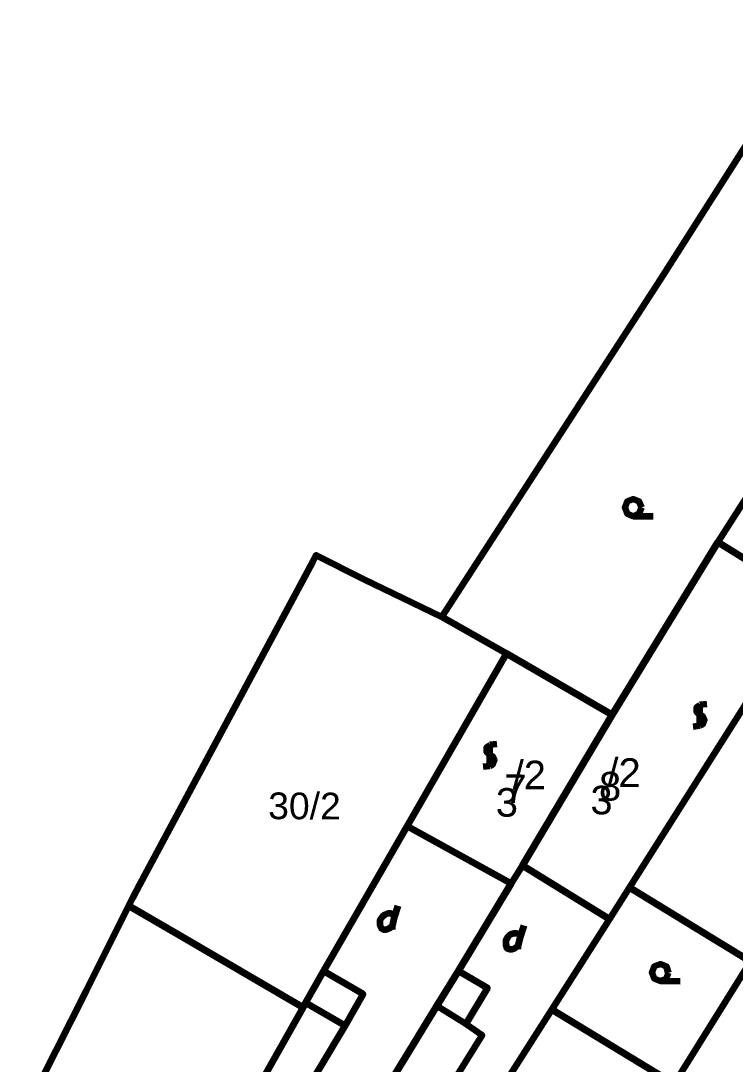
# Model space of a CAD drawing. Header units: millimetres. Extents: x 465413 to 948826, y 2516576 to 3795663.
# Drawn here: x 467223 to 545896, y 3330562 to 3445471 of the extents above; entities that cross this region are included whole.
import ezdxf

# ---------------------------------------------------------------- set-up
doc = ezdxf.new("R2010")
doc.units = ezdxf.units.MM
doc.layers.add('P', color=250, linetype='Continuous', lineweight=100)
doc.layers.add('Text', color=250, linetype='Continuous', lineweight=100)

msp = doc.modelspace()

# ---------------------------------------------------------------- linework, layer by layer
at = {"layer": 'P', "color": 252, "linetype": 'Continuous'}
for points in [[(537714.8, 3417070.8), (555828.9, 3445471.3), (573518.7, 3434157.2), (573013.2, 3433414.8), (543978.9, 3388067.3), (532342.8, 3369020.1), (520701.5, 3375805.4), (513590, 3379836.1), (537714.8, 3417070.8)], [(573013.2, 3433414.8), (583352.7, 3426876.9), (567899.9, 3402969.3), (554318.9, 3381659.6), (543978.9, 3388067.3), (573013.2, 3433414.8)], [(580968, 3394670.7), (547603.7, 3341859.3), (534274.5, 3350028.7), (554318.9, 3381659.6), (567899.9, 3402969.3), (580968, 3394670.7)], [(535600.9, 3391861.3), (535343.1, 3392532.4), (534674.1, 3392795.7), (534003.1, 3392537.9), (533739.8, 3391869), (533997.6, 3391216.5), (534666.5, 3390934.6), (535337.6, 3391211), (535600.9, 3391861.3)], [(534666.5, 3390934.6), (536862.6, 3390925.5)], [(543978.9, 3388067.3), (554318.9, 3381659.6), (534274.5, 3350028.7), (532064, 3346538.9), (522485, 3352440.9), (532342.8, 3369020.1), (543978.9, 3388067.3)], [(479552.8, 3348877), (480322, 3350362.8), (499377.4, 3385887.5), (499752.7, 3386630.4), (504990.1, 3383984.6), (513590, 3379836.1), (520701.5, 3375805.4), (509754.1, 3356755.4), (500550.2, 3340806.3), (498563, 3337315.6), (498300.4, 3336814.1), (484542.6, 3344855.1), (479121.1, 3348004.1), (479552.8, 3348877)], [(532342.8, 3369020.1), (522485, 3352440.9), (521211.2, 3350454.8), (509754.1, 3356755.4), (520701.5, 3375805.4), (532342.8, 3369020.1)], [(542025.2, 3370115.5), (541651.8, 3369837.9), (541649.9, 3369372.6), (541983.5, 3369036.2)], [(542015.3, 3367733.3), (542025.6, 3370227.2)], [(542770.1, 3370224.1), (542025.2, 3370134.1)], [(542015.8, 3367845), (542370.2, 3368048.2), (542520.7, 3368438.5), (542373.5, 3368829.9), (542020.7, 3369036.1)], [(541270.9, 3367736.4), (542015.8, 3367845)], [(518910.5, 3365706.9), (518518.6, 3365447.9), (518516.6, 3364964), (518850.3, 3364646.3)], [(518882, 3363324.7), (518892.3, 3365818.6)], [(519655.4, 3365815.5), (518891.9, 3365725.6)], [(518882.5, 3363436.4), (519255.5, 3363639.6), (519387.4, 3364029.9), (519258.8, 3364421.3), (518906.1, 3364646)], [(518156.2, 3363327.7), (518882.5, 3363436.4)], [(521211.2, 3350454.8), (515420.8, 3340856.7), (513041.3, 3336995.3), (496008.6, 3309092.9), (491700.7, 3311474.2), (485609.7, 3314756.3), (493463.3, 3328217.1), (498300.4, 3336814.1), (498563, 3337315.6), (500550.2, 3340806.3), (509754.1, 3356755.4), (521211.2, 3350454.8)], [(532064, 3346538.9), (504977.2, 3304068.1), (499982.6, 3306954.8), (496008.6, 3309092.9), (513041.3, 3336995.3), (515420.8, 3340856.7), (521211.2, 3350454.8), (522485, 3352440.9), (532064, 3346538.9)], [(539173.2, 3328400.9), (525713.7, 3336570.9), (532064, 3346538.9), (534274.5, 3350028.7), (547603.7, 3341859.3), (539173.2, 3328400.9)], [(484542.6, 3344855.1), (498300.4, 3336814.1), (493463.3, 3328217.1), (485609.7, 3314756.3), (482545.1, 3316276.4), (467223.5, 3324193.5), (467787, 3325438.2), (474467.1, 3338661.8), (479121.1, 3348004.1), (484542.6, 3344855.1)], [(508391.5, 3346766.8), (508787.5, 3348012.1)], [(508143.9, 3345390.6), (508145.4, 3345762.8), (508391.5, 3346766.8), (508262.2, 3347009.2), (508020.8, 3347140.5), (507648.6, 3347142.1), (507275.8, 3347013.3), (507014.3, 3346772.4), (506752.2, 3346401.3), (506750.1, 3345898.8), (506897.5, 3345526), (507138.9, 3345394.7), (507511.1, 3345393.2), (507772.2, 3345522.4), (508145.4, 3345762.8)], [(522266.5, 3344587.9), (522643.8, 3345833.3)], [(522000.3, 3343211.8), (522001.8, 3343584), (522266.5, 3344587.9), (522137.2, 3344830.4), (521877.2, 3344961.7), (521505, 3344963.3), (521132.2, 3344834.5), (520870.7, 3344593.7), (520627.2, 3344222.4), (520625.1, 3343719.9), (520753.9, 3343347.2), (520995.3, 3343215.9), (521386.1, 3343214.3), (521628.6, 3343343.6), (522001.8, 3343584)], [(539361.7, 3310924.2), (537263.4, 3307545.6), (528044, 3292359.6), (524848, 3293601.1), (519576, 3296879.8), (520251.1, 3298124), (525909.2, 3307220.2), (536662.9, 3324409.8), (539173.2, 3328400.9), (547603.7, 3341859.3), (555197, 3337324.1), (550604.9, 3329470.5), (543802.8, 3318257.3), (541609.9, 3314525.5), (539361.7, 3310924.2)], [(538572.2, 3340631), (538333, 3341301.9), (537664.2, 3341583.9), (536993.1, 3341307.5), (536729.7, 3340638.5), (536987.6, 3339986.1), (537656.5, 3339722.8), (538327.6, 3339980.6), (538572.2, 3340631)], [(537656.5, 3339722.8), (539852.6, 3339713.7)], [(536662.9, 3324409.8), (525909.2, 3307220.2), (520251.1, 3298124), (519576, 3296879.8), (509710.1, 3300921.9), (504977.2, 3304068.1), (525713.7, 3336570.9), (539173.2, 3328400.9), (536662.9, 3324409.8)]]:
    msp.add_lwpolyline(points, dxfattribs=at)
at = {"layer": 'P', "color": 1, "linetype": 'Continuous'}
for points in [[(497566.5, 3325817.9), (502926.2, 3334785.1), (504932, 3338275.7), (500550.2, 3340806.3)], [(515420.8, 3340856.7), (518614.2, 3338982.4), (516215.5, 3334990.8)], [(502926.2, 3334785.1), (498563, 3337315.6)], [(513041.3, 3336995.3), (516215.5, 3334990.8), (518034.2, 3333736.4), (506324.6, 3314912.9), (505340.9, 3315549.7), (499982.6, 3306954.8)]]:
    msp.add_lwpolyline(points, dxfattribs=at)

# ---------------------------------------------------------------- texts
at = {"layer": 'Text', "color": 252, "linetype": 'Continuous', "attachment_point": 4, "rotation": 359.763851}
for s, insert, char_height, width in [('{\\fArialMT|b0|i0|c1|p15;/2}', (521390.7, 3362402.5), 3145.27, 6402.207), ('{\\fArialMT|b0|i0|c1|p15;/2}', (531814.1, 3362657.3), 3163.881, 6420.818), ('{\\fArialMT|b0|i0|c1|p15;7}', (520472.6, 3360898.7), 3145.27, 3201.103), ('{\\fArialMT|b0|i0|c1|p15;8}', (530895.9, 3361153.5), 3163.881, 3201.103), ('{\\fArialMT|b0|i0|c1|p15;3}', (529959.1, 3359631.3), 3145.27, 3201.103), ('{\\fArialMT|b0|i0|c1|p15;30/2}', (494464.9, 3358995.9), 2940.548, 11966.915), ('{\\fArialMT|b0|i0|c1|p15;3}', (519535.8, 3359376.5), 3145.27, 3201.103)]:
    msp.add_mtext(s, dxfattribs=dict(at, insert=insert, char_height=char_height, width=width))

doc.saveas('drawing.dxf')
